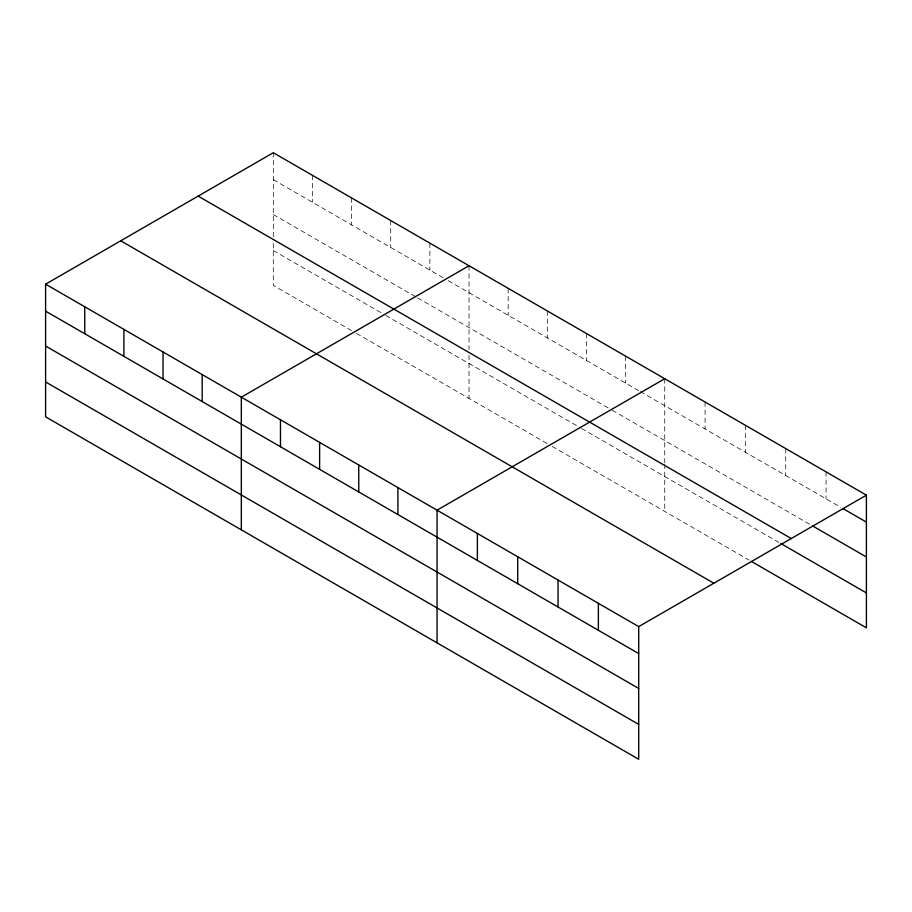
<?xml version="1.0" encoding="UTF-8"?>
<svg xmlns="http://www.w3.org/2000/svg" width="912" height="912" viewBox="0 0 912 912"><rect width="100%" height="100%" fill="white"/><g stroke="black" fill="none" stroke-linecap="round" stroke-linejoin="round"><path stroke-width="0.68" stroke-dasharray="4.56 3.42" d="M273.292 236.687L273.292 152.726M273.292 179.687L443.323 277.852M448.225 280.679L639.05 390.86M640.281 391.567L840.739 507.3M273.292 214.571L416.419 297.198M417.639 297.905L610.915 409.488M612.146 410.195L810.175 524.537M273.292 250.504L384.613 314.777M385.833 315.484L580.34 427.774M581.56 428.48L779.623 542.834M351.576 330.589L273.292 285.388L273.292 242.216M356.478 333.416L547.303 443.585M552.205 446.413L749.071 560.082M826.067 471.869L826.067 498.83M785.734 448.59L785.734 475.54M745.4 425.3L745.4 452.261M705.079 402.021L705.079 428.971M664.745 378.731L664.745 462.68M664.745 464.071L664.745 511.393M625.598 356.136L625.598 383.086M586.45 333.53L586.45 360.491M547.303 310.935L547.303 337.885M508.166 288.329L508.166 315.29M469.019 265.734L469.019 349.684M469.019 355.213L469.019 398.384M429.871 243.128L429.871 270.089M390.724 220.533L390.724 247.483M351.576 197.927L351.576 224.888M312.44 175.332L312.44 202.282"/><path stroke-width="1.37" d="M45.6 284.179L638.708 626.612L638.708 759.274L45.6 416.841L45.6 284.179L273.292 152.726L866.4 495.159L866.4 627.821L751.511 561.484M469.019 265.734L241.327 397.187L241.327 529.849M664.745 378.731L437.053 510.184L437.053 642.846M638.708 626.612L866.4 495.159M843.178 508.702L866.4 522.109M812.626 525.95L866.4 556.993M198.155 196.114L791.263 538.536M780.843 543.541L866.4 592.937M120.737 240.802L713.845 583.235M45.6 311.14L638.708 653.573M45.6 346.024L638.708 688.446M45.6 381.957L638.708 724.39M598.375 603.322L598.375 630.283M558.041 580.043L558.041 606.993M517.72 556.753L517.72 583.714M477.386 533.474L477.386 560.424M397.906 487.589L397.906 514.539M358.758 464.983L358.758 491.944M319.622 442.388L319.622 469.338M280.474 419.782L280.474 446.743M202.179 374.581L202.179 401.542M163.031 351.986L163.031 378.936M123.895 329.38L123.895 356.341M84.748 306.785L84.748 333.735"/></g></svg>
